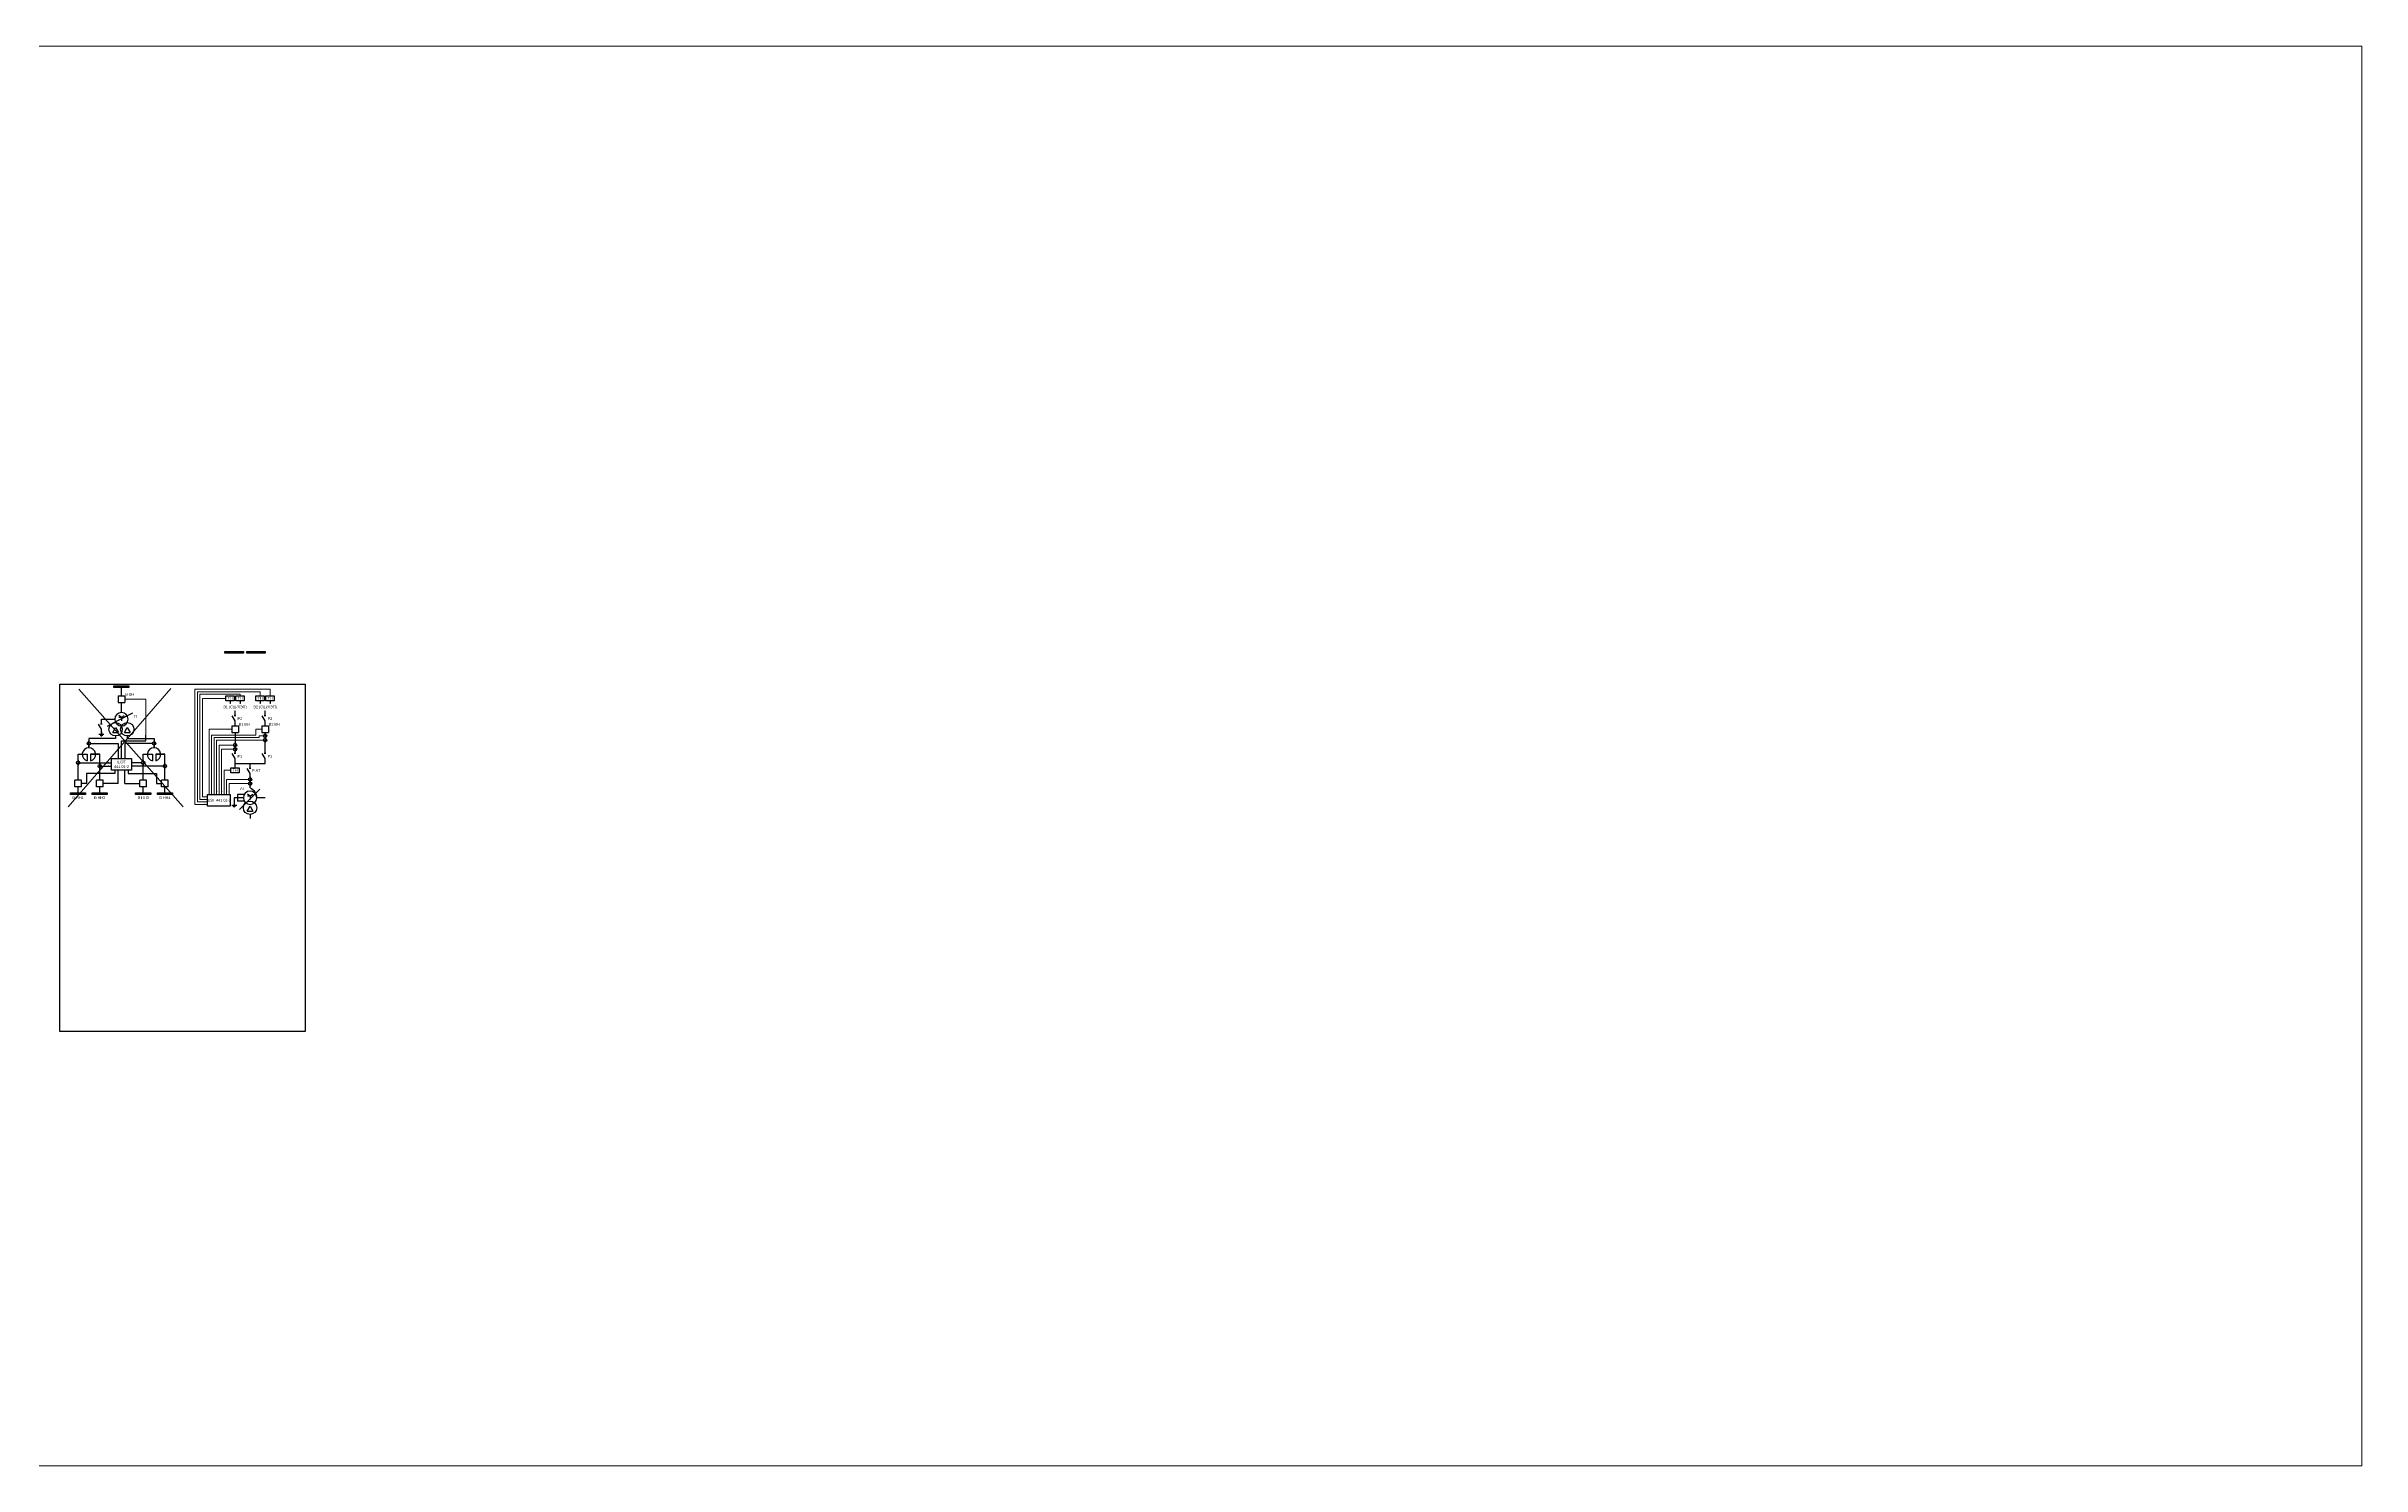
# Model space of a CAD drawing. Header units: millimetres. Extents: x 39198 to 51235, y 3901 to 12197.
# Drawn here: x 48462 to 51235, y 5292 to 6992 of the extents above; entities that cross this region are included whole.
import ezdxf
from ezdxf.enums import TextEntityAlignment as Align

# ---------------------------------------------------------------- set-up
doc = ezdxf.new("R2010")
doc.units = ezdxf.units.MM
doc.layers.add('Основная', color=7, linetype='Continuous', lineweight=30)
doc.layers.add('Тонкая', color=7, linetype='Continuous', lineweight=5)
doc.styles.add('Narrow', font='ARIALN.TTF')
doc.styles.add('Вывод', font='tahoma.ttf', dxfattribs={"height": 2.5})
doc.styles.add('Компонент', font='ARIALN.TTF', dxfattribs={"height": 3.5})

# ---------------------------------------------------------------- blocks, each defined once
blk = doc.blocks.new('*U42')
at = {"ltscale": 0.25}
for p, q in [((0, 0), (-20, 0)), ((14.4, 0), (0, 0))]:
    blk.add_line(p, q, dxfattribs=at)
blk.add_lwpolyline([(-18, 0, 1, 0, 0), (-20, 0, 0, 0, 0)], format="xyseb", dxfattribs=at)
at = {"layer": 'Основная', "style": 'Вывод'}
blk.add_attdef('ОС', text='', height=2.5, dxfattribs=at).set_placement((3, 2), align=Align.MIDDLE_CENTER)
blk = doc.blocks.new('*U43')
at = {"ltscale": 0.25}
for q in [(-3.2, 4.4), (3.2, 4.4), (0, -2), (3.2, 2)]:
    blk.add_line((0, 2), q, dxfattribs=at)
blk.add_circle((0, 0), 8, dxfattribs=at)
at = {"layer": 'Основная', "style": 'Компонент'}
blk.add_attdef('ОУ', text='', height=3.5, dxfattribs=at).set_placement((-17, 0), align=Align.MIDDLE_CENTER)
blk = doc.blocks.new('*U38')
at = {"ltscale": 0.25}
for p, q in [((-3.5, -4), (0, 2)), ((0, 2), (3.5, -4)), ((-3.5, -4), (3.5, -4))]:
    blk.add_line(p, q, dxfattribs=at)
blk.add_circle((0, 0), 8, dxfattribs=at)
at = {"layer": 'Основная', "style": 'Компонент'}
blk.add_attdef('ОУ', text='', height=3.5, dxfattribs=at).set_placement((17, 0), align=Align.MIDDLE_CENTER)
blk = doc.blocks.new('*U23')
at = {"color": 0}
blk.add_line((0, 0), (6, 3.4), dxfattribs=at)
blk = doc.blocks.new('*U11')
at = {"color": 0}
blk.add_line((0, -1), (0, 1), dxfattribs=at)
blk = doc.blocks.new('*U34')
at = {"color": 0}
for p, q in [((0, 3), (0, 9)), ((0, -9), (0, -3))]:
    blk.add_line(p, q, dxfattribs=at)
at = {"color": 0, "ltscale": 0.25, "rotation": 89.99999999999999}
for name, p in [('*U23', (0, -3)), ('*U11', (0, 3))]:
    blk.add_blockref(name, p, dxfattribs=at)
at = {"layer": 'Основная'}
for tag, height, style, p in [('ОУ', 3.5, 'Компонент', (-12, 0)), ('В1', 2.5, 'Вывод', (2, 7)), ('В2', 2.5, 'Вывод', (2, -7))]:
    blk.add_attdef(tag, text='', height=height, dxfattribs=dict(at, style=style)).set_placement(p, align=Align.MIDDLE_CENTER)
blk = doc.blocks.new('*U31')
at = {"color": 0}
for p, q in [((-3, 0), (3, 0)), ((0, 3), (0, 0)), ((-1.5, -1), (1.5, -1)), ((-0.5, -2), (0.5, -2))]:
    blk.add_line(p, q, dxfattribs=at)
blk = doc.blocks.new('*U26')
at = {"ltscale": 0.25}
blk.add_circle((0, 0), 2, dxfattribs=at)
at = {"layer": 'Основная', "color": 0, "lineweight": 50}
blk.add_line((0, -3), (0, 3), dxfattribs=at)
at = {"layer": 'Основная', "style": 'Компонент'}
blk.add_attdef('ОУ', text='', height=3.5, dxfattribs=at).set_placement((-6, 0), align=Align.MIDDLE_CENTER)
blk = doc.blocks.new('*U28')
at = {"color": 0}
for p, q in [((0, 0), (-8, 0)), ((-8, -8), (-8, 0)), ((0, -8), (0, 0)), ((0, -8), (-8, -8))]:
    blk.add_line(p, q, dxfattribs=at)
at = {"layer": 'Основная', "style": 'Компонент'}
blk.add_attdef('ОУ', text='', height=3.5, dxfattribs=at).set_placement((-15, -3), align=Align.MIDDLE_CENTER)
blk = doc.blocks.new('*U39')
at = {"ltscale": 0.25}
for p, q in [((0, 0), (-20, 0)), ((14.4, 0), (0, 0))]:
    blk.add_line(p, q, dxfattribs=at)
blk.add_lwpolyline([(-18, 0, 1, 0, 0), (-20, 0, 0, 0, 0)], format="xyseb", dxfattribs=at)
at = {"layer": 'Основная', "style": 'Вывод'}
blk.add_attdef('ОС', text='', height=2.5, dxfattribs=at).set_placement((3, 2), align=Align.MIDDLE_CENTER)
blk = doc.blocks.new('*U40')
at = {"ltscale": 0.25}
for q in [(-3.2, 4.4), (3.2, 4.4), (0, -2), (3.2, 2)]:
    blk.add_line((0, 2), q, dxfattribs=at)
blk.add_circle((0, 0), 8, dxfattribs=at)
blk.add_arc((5.2, -0.2), 13.2, 113.2803, 179.3396, dxfattribs=at)
at = {"layer": 'Основная', "style": 'Компонент'}
blk.add_attdef('ОУ', text='', height=3.5, dxfattribs=at).set_placement((-17, 0), align=Align.MIDDLE_CENTER)
blk = doc.blocks.new('*U41')
at = {"color": 0}
for p, q in [((-3, 0), (3, 0)), ((0, 3), (0, 0)), ((-1.5, -1), (1.5, -1)), ((-0.5, -2), (0.5, -2))]:
    blk.add_line(p, q, dxfattribs=at)

msp = doc.modelspace()

# ---------------------------------------------------------------- hatches: boundary and pattern name
h = msp.add_hatch(color=0)
h.dxf.hatch_style = 1
h.paths.add_polyline_path([(48551, 6225, -0.414214), (48552, 6226), (48543, 6226), (48543, 6224), (48552, 6224, -0.414214)])
h.paths.add_polyline_path([(48561, 6226), (48552, 6226, -0.414214), (48553, 6225, -0.414214), (48552, 6224), (48561, 6224)])
h = msp.add_hatch(color=0)
h.dxf.hatch_style = 1
h.paths.add_polyline_path([(48499, 6097, -0.414214), (48500, 6098), (48491, 6098), (48491, 6096), (48500, 6096, -0.414214)])
h.paths.add_polyline_path([(48509, 6098), (48500, 6098, -0.414214), (48501, 6097, -0.414214), (48500, 6096), (48509, 6096)])
h = msp.add_hatch(color=0)
h.dxf.hatch_style = 1
h.paths.add_polyline_path([(48525, 6097, -0.414214), (48526, 6098), (48517, 6098), (48517, 6096), (48526, 6096, -0.414214)])
h.paths.add_polyline_path([(48535, 6098), (48526, 6098, -0.414214), (48527, 6097, -0.414214), (48526, 6096), (48535, 6096)])
h = msp.add_hatch(color=0)
h.dxf.hatch_style = 1
h.paths.add_polyline_path([(48577, 6097, -0.414214), (48578, 6098), (48569, 6098), (48569, 6096), (48578, 6096, -0.414214)])
h.paths.add_polyline_path([(48587, 6098), (48578, 6098, -0.414214), (48579, 6097, -0.414214), (48578, 6096), (48587, 6096)])
h = msp.add_hatch(color=0)
h.dxf.hatch_style = 1
h.paths.add_polyline_path([(48603, 6097, -0.414214), (48604, 6098), (48595, 6098), (48595, 6096), (48604, 6096, -0.414214)])
h.paths.add_polyline_path([(48613, 6098), (48604, 6098, -0.414214), (48605, 6097, -0.414214), (48604, 6096), (48613, 6096)])
at = {"layer": 'Тонкая'}
h = msp.add_hatch(color=0, dxfattribs=at)
h.dxf.hatch_style = 1
h.paths.add_polyline_path([(48693, 6265, -0.414214), (48692, 6266, -0.414214), (48693, 6267), (48681, 6267, -0.414214), (48682, 6266, -0.413834), (48681, 6265)])
h.paths.add_polyline_path([(48681, 6265, -0.414593), (48680, 6266, -0.414214), (48681, 6267), (48676, 6267), (48676, 6265)])
h.paths.add_polyline_path([(48698, 6265), (48698, 6267), (48693, 6267, -0.414214), (48694, 6266, -0.414214), (48693, 6265)])
h = msp.add_hatch(color=0, dxfattribs=at)
h.dxf.hatch_style = 1
h.paths.add_polyline_path([(48719, 6265, -0.414214), (48718, 6266, -0.414214), (48719, 6267), (48707, 6267, -0.414214), (48708, 6266, -0.413834), (48707, 6265)])
h.paths.add_polyline_path([(48707, 6265, -0.414593), (48706, 6266, -0.414214), (48707, 6267), (48702, 6267), (48702, 6265)])
h.paths.add_polyline_path([(48724, 6265), (48724, 6267), (48719, 6267, -0.414214), (48720, 6266, -0.414214), (48719, 6265)])

# ---------------------------------------------------------------- linework, layer by layer
for p, q in [((48515, 6157), (48548, 6157)), ((48548, 6157), (48548, 6139)), ((48552, 6139), (48552, 6160)), ((48552, 6160), (48581, 6160)), ((48589, 6157), (48556, 6157)), ((48556, 6157), (48556, 6139)), ((48581, 6160), (48581, 6167)), ((48502, 6134), (48540, 6134)), ((48528, 6130), (48540, 6130)), ((48576, 6134), (48564, 6134)), ((48602, 6130), (48564, 6130)), ((48508, 6109), (48504, 6109)), ((48510, 6109), (48504, 6109)), ((48544, 6121), (48510, 6121)), ((48510, 6121), (48510, 6109)), ((48534, 6109), (48530, 6109)), ((48548, 6109), (48530, 6109)), ((48544, 6125), (48544, 6121)), ((48548, 6109), (48548, 6125)), ((48556, 6109), (48556, 6125)), ((48556, 6109), (48574, 6109)), ((48560, 6125), (48560, 6121)), ((48560, 6121), (48594, 6121)), ((48570, 6109), (48574, 6109)), ((48594, 6121), (48594, 6109)), ((48594, 6109), (48600, 6109)), ((48596, 6109), (48600, 6109))]:
    msp.add_line(p, q)
at = {"color": 5}
msp.add_lwpolyline([(48772, 6228), (48772, 5812.2), (48478, 5812.2), (48478, 6228)], close=True, dxfattribs=at)
for centre in [(48681, 6266), (48681, 6266), (48693, 6266), (48707, 6266), (48707, 6266), (48719, 6266), (48552, 6225), (48500, 6097), (48526, 6097), (48578, 6097), (48604, 6097)]:
    msp.add_circle(centre, 1)
at = {"layer": 'Основная'}
for p, q in [((48552, 6214), (48552, 6224)), ((48682, 6208), (48682, 6205)), ((48694, 6208), (48694, 6205)), ((48718, 6208), (48718, 6205)), ((48730, 6208), (48730, 6205)), ((48688, 6170), (48688, 6158)), ((48513, 6153), (48513, 6154)), ((48591, 6153), (48591, 6154)), ((48688, 6133), (48724, 6133)), ((48724, 6092), (48714, 6092)), ((48706, 6072), (48706, 6067))]:
    msp.add_line(p, q, dxfattribs=at)
at = {"layer": 'Основная', "ltscale": 0.35}
for p, q in [((48500, 6098), (48500, 6105)), ((48526, 6098), (48526, 6105)), ((48578, 6098), (48578, 6105)), ((48604, 6098), (48604, 6105))]:
    msp.add_line(p, q, dxfattribs=at)
at = {"layer": 'Основная'}
for points in [[(48676, 6267), (48698, 6267), (48698, 6265), (48676, 6265)], [(48702, 6267), (48724, 6267), (48724, 6265), (48702, 6265)], [(48543, 6226), (48561, 6226), (48561, 6224), (48543, 6224)], [(48677, 6214), (48687, 6214), (48687, 6208), (48677, 6208)], [(48689, 6214), (48699, 6214), (48699, 6208), (48689, 6208)], [(48713, 6214), (48723, 6214), (48723, 6208), (48713, 6208)], [(48725, 6214), (48735, 6214), (48735, 6208), (48725, 6208)], [(48540, 6139), (48564, 6139), (48564, 6125), (48540, 6125)], [(48683, 6128), (48693, 6128), (48693, 6122), (48683, 6122)], [(48491, 6098), (48509, 6098), (48509, 6096), (48491, 6096)], [(48517, 6098), (48535, 6098), (48535, 6096), (48517, 6096)], [(48569, 6098), (48587, 6098), (48587, 6096), (48569, 6096)], [(48595, 6098), (48613, 6098), (48613, 6096), (48595, 6096)], [(48655, 6096), (48682, 6096), (48682, 6082), (48655, 6082)]]:
    msp.add_lwpolyline(points, close=True, dxfattribs=at)
at = {"layer": 'Основная', "ltscale": 0.35}
for points in [[(48528, 6186), (48530, 6186)], [(48530, 6186), (48544, 6186)], [(48552, 6194), (48552, 6206)], [(48500, 6113), (48500, 6144)], [(48500, 6144), (48511, 6144), (48511, 6136.1)], [(48500, 6144), (48511, 6144)], [(48526, 6144), (48515, 6144), (48515, 6136.1)], [(48515, 6144), (48526, 6144)], [(48526, 6113), (48526, 6144)], [(48578, 6113), (48578, 6144)], [(48604, 6113), (48604, 6144)], [(48706, 6104), (48706, 6106)]]:
    msp.add_lwpolyline(points, dxfattribs=at)
at = {"layer": 'Основная', "ltscale": 0.25, "const_width": 0.6}
for points in [[(48682.3, 6205, 1), (48681.7, 6205, 1)], [(48682.3, 6205, 1), (48681.7, 6205, 1)], [(48682, 6204.7, 1), (48682, 6205.3, 1)], [(48688.3, 6196, 1), (48687.7, 6196, 1)], [(48688.3, 6196, 1), (48687.7, 6196, 1)], [(48688, 6195.7, 1), (48688, 6196.3, 1)], [(48694.3, 6205, 1), (48693.7, 6205, 1)], [(48694.3, 6205, 1), (48693.7, 6205, 1)], [(48694, 6204.7, 1), (48694, 6205.3, 1)], [(48718.3, 6205, 1), (48717.7, 6205, 1)], [(48718.3, 6205, 1), (48717.7, 6205, 1)], [(48718, 6204.7, 1), (48718, 6205.3, 1)], [(48724.3, 6196, 1), (48723.7, 6196, 1)], [(48724.3, 6196, 1), (48723.7, 6196, 1)], [(48724, 6195.7, 1), (48724, 6196.3, 1)], [(48730.3, 6205, 1), (48729.7, 6205, 1)], [(48730.3, 6205, 1), (48729.7, 6205, 1)], [(48730, 6204.7, 1), (48730, 6205.3, 1)], [(48688.3, 6133, 1), (48687.7, 6133, 1)], [(48688.3, 6133, 1), (48687.7, 6133, 1)], [(48688, 6132.7, 1), (48688, 6133.3, 1)], [(48706.3, 6133, 1), (48705.7, 6133, 1)], [(48706.3, 6133, 1), (48705.7, 6133, 1)], [(48706, 6132.7, 1), (48706, 6133.3, 1)], [(48690.7, 6092, 1), (48691.3, 6092, 1)]]:
    msp.add_lwpolyline(points, format="xyb", close=True, dxfattribs=at)
at = {"layer": 'Основная'}
for points in [[(48545, 6163), (48513, 6163), (48513, 6152)], [(48545, 6166), (48545, 6163)], [(48559, 6166), (48559, 6163)], [(48559, 6163), (48591, 6163), (48591, 6152)], [(48724, 6151), (48724, 6170)], [(48513, 6152), (48513, 6153)], [(48578, 6144), (48589, 6144), (48589, 6136.1)], [(48578, 6144), (48589, 6144)], [(48591, 6152), (48591, 6153)], [(48604, 6144), (48593, 6144), (48593, 6136.1)], [(48593, 6144), (48604, 6144)], [(48688, 6128), (48688, 6133)], [(48691, 6092), (48687, 6092)], [(48687, 6092), (48687, 6086)], [(48698, 6092), (48690, 6092)], [(48699, 6096), (48691, 6096)], [(48691, 6096), (48691, 6088)], [(48699, 6088), (48691, 6088)]]:
    msp.add_lwpolyline(points, dxfattribs=at)
at = {"layer": 'Основная', "ltscale": 0.35}
for centre in [(48513, 6143.9), (48591, 6143.9)]:
    msp.add_arc(centre, 8, 284.4775, 255.5225, dxfattribs=at)
at = {"layer": 'Тонкая'}
for p, q in [((48611, 6223), (48488, 6081)), ((48501, 6222), (48626, 6081)), ((48640, 6084), (48640, 6222)), ((48640, 6222), (48730, 6222)), ((48718, 6219), (48643, 6219)), ((48643, 6087), (48643, 6219)), ((48694, 6216), (48646, 6216)), ((48646, 6216), (48646, 6090)), ((48694, 6214), (48694, 6216)), ((48718, 6214), (48718, 6219)), ((48730, 6222), (48730, 6214)), ((48556, 6210), (48581, 6210)), ((48581, 6210), (48581, 6166)), ((48677, 6211), (48649, 6211)), ((48649, 6211), (48649, 6093)), ((48657, 6174), (48657, 6096)), ((48684, 6174), (48657, 6174)), ((48713, 6167), (48660, 6167)), ((48660, 6167), (48660, 6096)), ((48717, 6164), (48663, 6164)), ((48663, 6096), (48663, 6164)), ((48666, 6096), (48666, 6161)), ((48722, 6161), (48666, 6161)), ((48720, 6174), (48713, 6174)), ((48713, 6174), (48713, 6167)), ((48717, 6164), (48717, 6166)), ((48717, 6166), (48722, 6166)), ((48669, 6155), (48686, 6155)), ((48669, 6096), (48669, 6155)), ((48686, 6150), (48672, 6150)), ((48672, 6096), (48672, 6150)), ((48678, 6096), (48678, 6114)), ((48704, 6114), (48678, 6114)), ((48704, 6109), (48681, 6109)), ((48681, 6096), (48681, 6109)), ((48640, 6084), (48655, 6084)), ((48643, 6087), (48655, 6087)), ((48646, 6090), (48655, 6090)), ((48649, 6093), (48655, 6093))]:
    msp.add_line(p, q, dxfattribs=at)
at = {"layer": 'Тонкая', "color": 2}
msp.add_lwpolyline([(51235, 6992), (40611, 6992), (40611, 5292), (51235, 5292)], close=True, dxfattribs=at)
at = {"layer": 'Тонкая', "ltscale": 0.3}
for points in [[(48556, 6210, 0, 1.5, 0), (48560, 6210, 0, 0, 0)], [(48684, 6174, 0, 1.5, 0), (48680, 6174, 0, 0, 0)], [(48720, 6174, 0, 1.5, 0), (48716, 6174, 0, 0, 0)], [(48540, 6134, 0, 1.5, 0), (48536, 6134, 0, 0, 0)], [(48540, 6130, 0, 1.5, 0), (48536, 6130, 0, 0, 0)], [(48548, 6139, 0, 1.5, 0), (48548, 6143, 0, 0, 0)], [(48556, 6139, 0, 1.5, 0), (48556, 6143, 0, 0, 0)], [(48564, 6134, 0, 1.5, 0), (48568, 6134, 0, 0, 0)], [(48564, 6130, 0, 1.5, 0), (48568, 6130, 0, 0, 0)], [(48504, 6109, 0, 1.5, 0), (48508, 6109, 0, 0, 0)], [(48530, 6109, 0, 1.5, 0), (48534, 6109, 0, 0, 0)], [(48574, 6109, 0, 1.5, 0), (48570, 6109, 0, 0, 0)], [(48600, 6109, 0, 1.5, 0), (48596, 6109, 0, 0, 0)], [(48663, 6096, 0, 1.5, 0), (48663, 6100, 0, 0, 0)], [(48666, 6096, 0, 1.5, 0), (48666, 6100, 0, 0, 0)], [(48669, 6096, 0, 1.5, 0), (48669, 6100, 0, 0, 0)], [(48672, 6096, 0, 1.5, 0), (48672, 6100, 0, 0, 0)], [(48675, 6096, 0, 1.5, 0), (48675, 6100, 0, 0, 0)], [(48678, 6096, 0, 1.5, 0), (48678, 6100, 0, 0, 0)], [(48681, 6096, 0, 1.5, 0), (48681, 6100, 0, 0, 0)], [(48655, 6093, 0, 1.5, 0), (48651, 6093, 0, 0, 0)], [(48655, 6090, 0, 1.5, 0), (48651, 6090, 0, 0, 0)], [(48655, 6087, 0, 1.5, 0), (48651, 6087, 0, 0, 0)], [(48655, 6084, 0, 1.5, 0), (48651, 6084, 0, 0, 0)]]:
    msp.add_lwpolyline(points, format="xyseb", dxfattribs=at)
at = {"layer": 'Тонкая'}
for points in [[(48683, 6125), (48675, 6125)], [(48675, 6125), (48675, 6096)]]:
    msp.add_lwpolyline(points, dxfattribs=at)

# ---------------------------------------------------------------- block references
at = {"layer": 'Основная', "ltscale": 0.25}
for name, p, rotation in [('*U28', (48548, 6206), 180), ('*U28', (48684, 6170), 180), ('*U28', (48720, 6170), 180), ('*U39', (48703.4, 6088.1), 224.9999999999999)]:
    msp.add_blockref(name, p, dxfattribs=dict(at, rotation=rotation))
at = {"layer": 'Основная', "ltscale": 0.35}
for name, p in [('*U34', (48528, 6177)), ('*U26', (48513, 6157)), ('*U31', (48528, 6168)), ('*U38', (48545, 6174)), ('*U38', (48559, 6174)), ('*U26', (48591, 6157)), ('*U26', (48688, 6155)), ('*U26', (48724, 6166)), ('*U28', (48504, 6113)), ('*U28', (48530, 6113)), ('*U28', (48582, 6113)), ('*U28', (48608, 6113)), ('*U26', (48706, 6114)), ('*U26', (48706, 6109)), ('*U38', (48706, 6080))]:
    msp.add_blockref(name, p, dxfattribs=at)
for name, p, rotation in [('*U42', (48547.8, 6184.4), 208.1452236498778), ('*U26', (48724, 6161), 180), ('*U26', (48688, 6150), 180)]:
    msp.add_blockref(name, p, dxfattribs=dict(at, rotation=rotation))
at = {"layer": 'Основная', "ltscale": 0.35, "xscale": -1}
for name, p in [('*U43', (48552, 6186)), ('*U40', (48706, 6092))]:
    msp.add_blockref(name, p, dxfattribs=at)
at = {"layer": 'Основная'}
for p in [(48688, 6187), (48724, 6187), (48688, 6142), (48706, 6124), (48724, 6142)]:
    msp.add_blockref('*U34', p, dxfattribs=at)
at = {"layer": 'Основная', "ltscale": 0.25}
for name, p in [('*U26', (48500, 6134)), ('*U26', (48526, 6130)), ('*U26', (48578, 6134)), ('*U26', (48604, 6130)), ('*U41', (48687, 6083))]:
    msp.add_blockref(name, p, dxfattribs=at)

# ---------------------------------------------------------------- texts
at = {"layer": 'Основная', "char_height": 3.3, "style": 'Narrow'}
for s, insert, width, attachment_point in [('\\pxi-3,l3,t3;В ВН', (48562, 6216), 24, 5), ('\\pxqc;ТН', (48682, 6211), 10, 5), ('\\pxqc;ТН', (48694, 6211), 10, 5), ('\\pxqc;ТН', (48718, 6211), 10, 5), ('\\pxqc;ТН', (48730, 6211), 10, 5), ('\\pxi-3,l3,t3;T1', (48569, 6189), 24, 5), ('Э1 (СШ/ЛЭП)', (48687.9, 6198.1), 28.808, 8), ('\\pxi-3,l3,t3;Р2', (48691, 6185), 5, 7), ('Э2 (СШ/ЛЭП)', (48723.9, 6198.1), 28.808, 8), ('\\pxi-3,l3,t3;Р2', (48727, 6185), 5, 7), ('\\pxi-3,l3,t3;В1 ВН', (48699, 6180), 24, 5), ('\\pxi-3,l3,t3;В2 ВН', (48735, 6180), 24, 5), ('\\pxqc;ШЭТ 441.01-2', (48552, 6132), 21.57, 5), ('\\pxi-3,l3,t3;Р1', (48691, 6140), 5, 7), ('\\pxi-3,l3,t3;Р1', (48727, 6140), 5, 7), ('\\pxqc;ТН', (48688, 6125), 10, 5), ('\\pxi-3,l3,t3;AT', (48697, 6103), 24, 5), ('\\pxi-3,l3,t3;Р АТ', (48708.4, 6123), 10.75, 7), ('\\pxi-3,l3,t3;В НН1', (48500, 6092), 24, 5), ('\\pxi-3,l3,t3;В НН2', (48526, 6092), 24, 5), ('\\pxi-3,l3,t3;В НН3', (48578, 6092), 24, 5), ('\\pxi-3,l3,t3;В НН4', (48604, 6092), 24, 5), ('\\pxqc;ШЭТ 441.01-2 ', (48668.5, 6089), 27, 5)]:
    msp.add_mtext(s, dxfattribs=dict(at, insert=insert, width=width, attachment_point=attachment_point))

doc.saveas('drawing.dxf')
